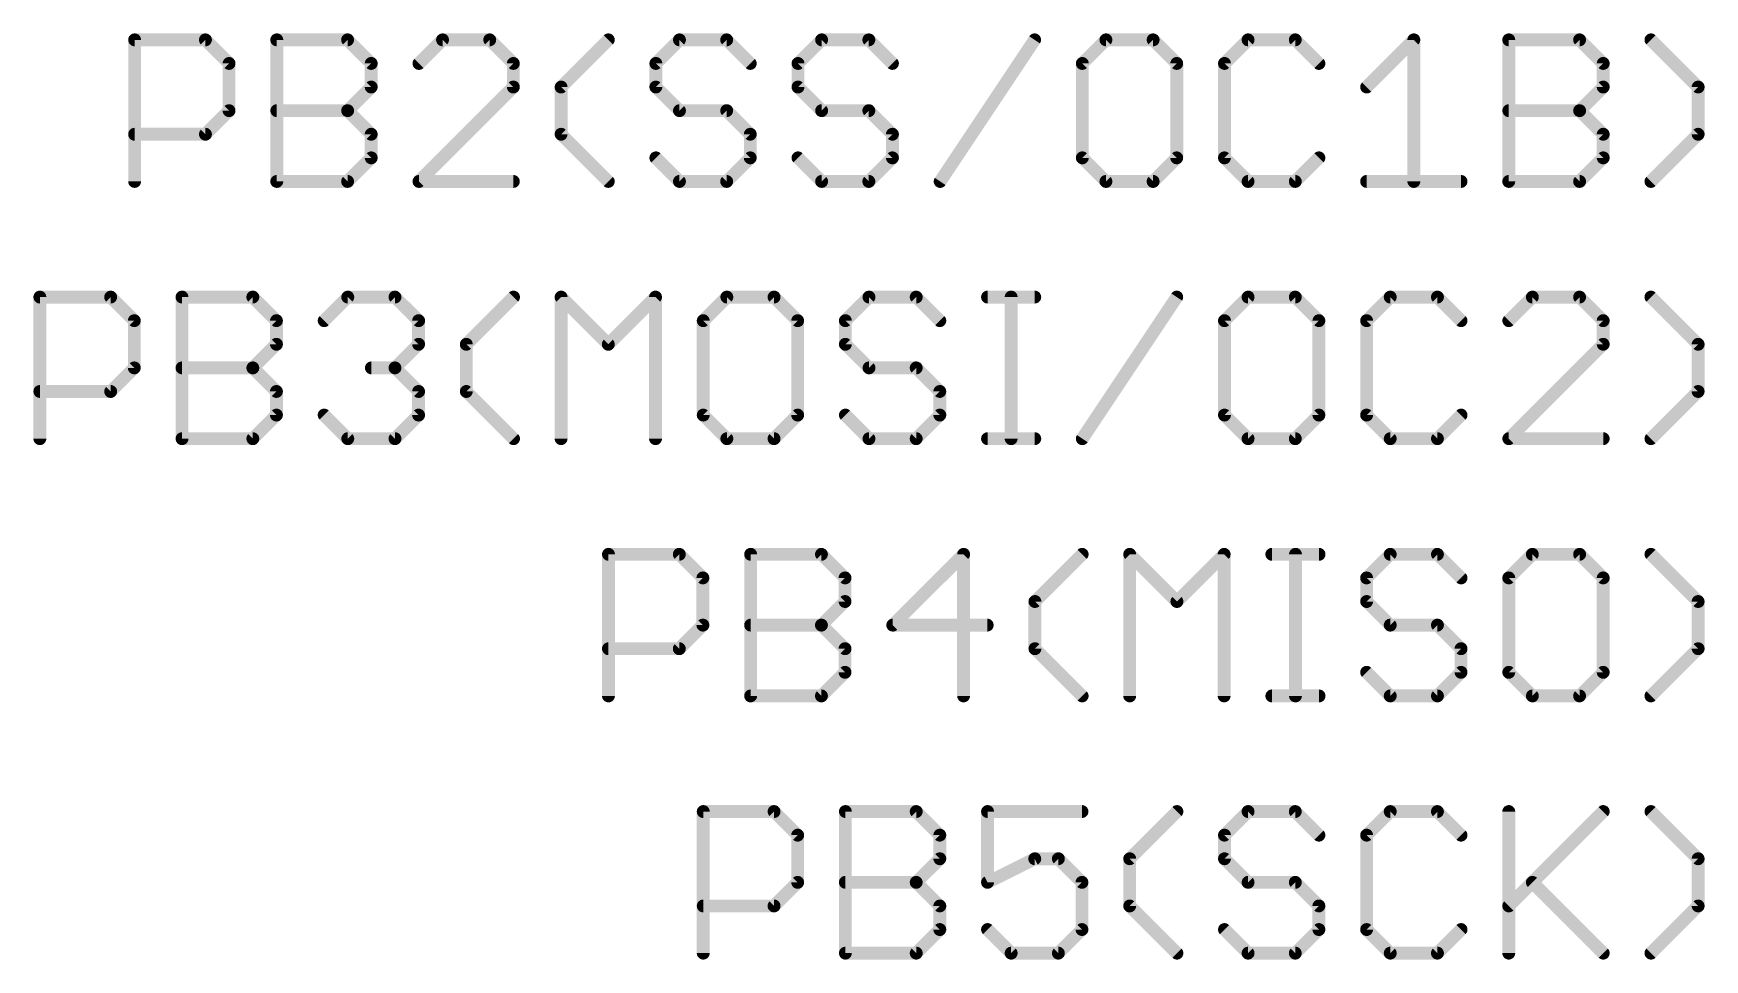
# Model space of a CAD drawing. Extents: x -13 to 211, y -15 to 133.
# Drawn here: x 79.88 to 96.38, y 29.72 to 38.86 of the extents above; entities that cross this region are included whole.
import ezdxf

# ---------------------------------------------------------------- set-up
doc = ezdxf.new("R2010")
doc.units = 0
doc.layers.add('95', color=251, linetype='CONTINUOUS')

msp = doc.modelspace()

# ---------------------------------------------------------------- linework, layer by layer
at = {"layer": '95', "const_width": 0.127}
for points in [[(80.8829, 37.4015), (80.8829, 38.7997)], [(80.8829, 38.7997), (81.582, 38.7997)], [(81.582, 38.7997), (81.815, 38.5667)], [(82.2861, 37.4015), (82.2861, 38.7997)], [(82.2861, 38.7997), (82.9852, 38.7997)], [(82.9852, 38.7997), (83.2183, 38.5667)], [(83.9225, 38.7997), (83.6894, 38.5667)], [(84.3885, 38.7997), (83.9225, 38.7997)], [(84.6216, 38.5667), (84.3885, 38.7997)], [(85.0927, 38.3336), (85.5588, 38.7997)], [(86.2613, 38.7997), (86.0282, 38.5667)], [(86.7273, 38.7997), (86.2613, 38.7997)], [(86.9604, 38.5667), (86.7273, 38.7997)], [(87.6645, 38.7997), (87.4315, 38.5667)], [(88.1306, 38.7997), (87.6645, 38.7997)], [(88.3636, 38.5667), (88.1306, 38.7997)], [(88.8348, 37.4015), (89.7669, 38.7997)], [(90.4711, 38.7997), (90.2381, 38.5667)], [(90.9372, 38.7997), (90.4711, 38.7997)], [(91.1702, 38.5667), (90.9372, 38.7997)], [(91.8744, 38.7997), (91.6413, 38.5667)], [(92.3404, 38.7997), (91.8744, 38.7997)], [(92.5735, 38.5667), (92.3404, 38.7997)], [(93.0446, 38.3336), (93.5107, 38.7997)], [(93.5107, 38.7997), (93.5107, 37.4015)], [(94.4479, 37.4015), (94.4479, 38.7997)], [(94.4479, 38.7997), (95.147, 38.7997)], [(95.147, 38.7997), (95.38, 38.5667)], [(96.3172, 38.3336), (95.8512, 38.7997)], [(81.815, 38.5667), (81.815, 38.1006)], [(83.2183, 38.5667), (83.2183, 38.3336)], [(84.6216, 38.3336), (84.6216, 38.5667)], [(86.0282, 38.5667), (86.0282, 38.3336)], [(87.4315, 38.5667), (87.4315, 38.3336)], [(90.2381, 38.5667), (90.2381, 37.6345)], [(91.1702, 37.6345), (91.1702, 38.5667)], [(91.6413, 38.5667), (91.6413, 37.6345)], [(95.38, 38.5667), (95.38, 38.3336)], [(83.2183, 38.3336), (82.9852, 38.1006)], [(83.6894, 37.4015), (84.6216, 38.3336)], [(85.0927, 37.8676), (85.0927, 38.3336)], [(86.0282, 38.3336), (86.2613, 38.1006)], [(87.4315, 38.3336), (87.6645, 38.1006)], [(95.38, 38.3336), (95.147, 38.1006)], [(96.3172, 37.8676), (96.3172, 38.3336)], [(81.815, 38.1006), (81.582, 37.8676)], [(82.2861, 38.1006), (82.9852, 38.1006)], [(82.9852, 38.1006), (83.2183, 37.8676)], [(86.2613, 38.1006), (86.7273, 38.1006)], [(86.7273, 38.1006), (86.9604, 37.8676)], [(87.6645, 38.1006), (88.1306, 38.1006)], [(88.1306, 38.1006), (88.3636, 37.8676)], [(94.4479, 38.1006), (95.147, 38.1006)], [(95.147, 38.1006), (95.38, 37.8676)], [(81.582, 37.8676), (80.8829, 37.8676)], [(83.2183, 37.8676), (83.2183, 37.6345)], [(85.5588, 37.4015), (85.0927, 37.8676)], [(86.9604, 37.8676), (86.9604, 37.6345)], [(88.3636, 37.8676), (88.3636, 37.6345)], [(95.38, 37.8676), (95.38, 37.6345)], [(95.8512, 37.4015), (96.3172, 37.8676)], [(83.2183, 37.6345), (82.9852, 37.4015)], [(86.2613, 37.4015), (86.0282, 37.6345)], [(86.9604, 37.6345), (86.7273, 37.4015)], [(87.6645, 37.4015), (87.4315, 37.6345)], [(88.3636, 37.6345), (88.1306, 37.4015)], [(90.2381, 37.6345), (90.4711, 37.4015)], [(90.9372, 37.4015), (91.1702, 37.6345)], [(91.6413, 37.6345), (91.8744, 37.4015)], [(92.3404, 37.4015), (92.5735, 37.6345)], [(95.38, 37.6345), (95.147, 37.4015)], [(82.9852, 37.4015), (82.2861, 37.4015)], [(84.6216, 37.4015), (83.6894, 37.4015)], [(86.7273, 37.4015), (86.2613, 37.4015)], [(88.1306, 37.4015), (87.6645, 37.4015)], [(90.4711, 37.4015), (90.9372, 37.4015)], [(91.8744, 37.4015), (92.3404, 37.4015)], [(93.0446, 37.4015), (93.9767, 37.4015)], [(95.147, 37.4015), (94.4479, 37.4015)], [(79.9474, 34.8615), (79.9474, 36.2597)], [(79.9474, 36.2597), (80.6464, 36.2597)], [(80.6464, 36.2597), (80.8795, 36.0267)], [(81.3506, 34.8615), (81.3506, 36.2597)], [(81.3506, 36.2597), (82.0497, 36.2597)], [(82.0497, 36.2597), (82.2828, 36.0267)], [(82.7539, 36.0267), (82.9869, 36.2597)], [(82.9869, 36.2597), (83.453, 36.2597)], [(83.453, 36.2597), (83.686, 36.0267)], [(84.1572, 35.7936), (84.6232, 36.2597)], [(85.0927, 34.8615), (85.0927, 36.2597)], [(85.0927, 36.2597), (85.5588, 35.7936)], [(85.5588, 35.7936), (86.0248, 36.2597)], [(86.0248, 36.2597), (86.0248, 34.8615)], [(86.729, 36.2597), (86.496, 36.0267)], [(87.1951, 36.2597), (86.729, 36.2597)], [(87.4281, 36.0267), (87.1951, 36.2597)], [(88.1323, 36.2597), (87.8993, 36.0267)], [(88.5984, 36.2597), (88.1323, 36.2597)], [(88.8314, 36.0267), (88.5984, 36.2597)], [(89.3025, 36.2597), (89.7686, 36.2597)], [(89.5356, 34.8615), (89.5356, 36.2597)], [(90.2381, 34.8615), (91.1702, 36.2597)], [(91.8744, 36.2597), (91.6413, 36.0267)], [(92.3404, 36.2597), (91.8744, 36.2597)], [(92.5735, 36.0267), (92.3404, 36.2597)], [(93.2776, 36.2597), (93.0446, 36.0267)], [(93.7437, 36.2597), (93.2776, 36.2597)], [(93.9767, 36.0267), (93.7437, 36.2597)], [(94.6809, 36.2597), (94.4479, 36.0267)], [(95.147, 36.2597), (94.6809, 36.2597)], [(95.38, 36.0267), (95.147, 36.2597)], [(96.3172, 35.7936), (95.8512, 36.2597)], [(80.8795, 36.0267), (80.8795, 35.5606)], [(82.2828, 36.0267), (82.2828, 35.7936)], [(83.686, 36.0267), (83.686, 35.7936)], [(86.496, 36.0267), (86.496, 35.0945)], [(87.4281, 35.0945), (87.4281, 36.0267)], [(87.8993, 36.0267), (87.8993, 35.7936)], [(91.6413, 36.0267), (91.6413, 35.0945)], [(92.5735, 35.0945), (92.5735, 36.0267)], [(93.0446, 36.0267), (93.0446, 35.0945)], [(95.38, 35.7936), (95.38, 36.0267)], [(82.2828, 35.7936), (82.0497, 35.5606)], [(83.686, 35.7936), (83.453, 35.5606)], [(84.1572, 35.3276), (84.1572, 35.7936)], [(87.8993, 35.7936), (88.1323, 35.5606)], [(94.4479, 34.8615), (95.38, 35.7936)], [(96.3172, 35.3276), (96.3172, 35.7936)], [(80.8795, 35.5606), (80.6464, 35.3276)], [(81.3506, 35.5606), (82.0497, 35.5606)], [(82.0497, 35.5606), (82.2828, 35.3276)], [(83.453, 35.5606), (83.22, 35.5606)], [(83.453, 35.5606), (83.686, 35.3276)], [(88.1323, 35.5606), (88.5984, 35.5606)], [(88.5984, 35.5606), (88.8314, 35.3276)], [(80.6464, 35.3276), (79.9474, 35.3276)], [(82.2828, 35.3276), (82.2828, 35.0945)], [(83.686, 35.3276), (83.686, 35.0945)], [(84.6232, 34.8615), (84.1572, 35.3276)], [(88.8314, 35.3276), (88.8314, 35.0945)], [(95.8512, 34.8615), (96.3172, 35.3276)], [(82.2828, 35.0945), (82.0497, 34.8615)], [(82.9869, 34.8615), (82.7539, 35.0945)], [(83.686, 35.0945), (83.453, 34.8615)], [(86.496, 35.0945), (86.729, 34.8615)], [(87.1951, 34.8615), (87.4281, 35.0945)], [(88.1323, 34.8615), (87.8993, 35.0945)], [(88.8314, 35.0945), (88.5984, 34.8615)], [(91.6413, 35.0945), (91.8744, 34.8615)], [(92.3404, 34.8615), (92.5735, 35.0945)], [(93.0446, 35.0945), (93.2776, 34.8615)], [(93.7437, 34.8615), (93.9767, 35.0945)], [(82.0497, 34.8615), (81.3506, 34.8615)], [(83.453, 34.8615), (82.9869, 34.8615)], [(86.729, 34.8615), (87.1951, 34.8615)], [(88.5984, 34.8615), (88.1323, 34.8615)], [(89.3025, 34.8615), (89.7686, 34.8615)], [(91.8744, 34.8615), (92.3404, 34.8615)], [(93.2776, 34.8615), (93.7437, 34.8615)], [(95.38, 34.8615), (94.4479, 34.8615)], [(85.5605, 32.3215), (85.5605, 33.7197)], [(85.5605, 33.7197), (86.2596, 33.7197)], [(86.2596, 33.7197), (86.4926, 33.4867)], [(86.9637, 32.3215), (86.9637, 33.7197)], [(86.9637, 33.7197), (87.6628, 33.7197)], [(87.6628, 33.7197), (87.8959, 33.4867)], [(89.0661, 33.7197), (88.367, 33.0206)], [(89.0661, 32.3215), (89.0661, 33.7197)], [(89.7703, 33.2536), (90.2364, 33.7197)], [(90.7058, 32.3215), (90.7058, 33.7197)], [(90.7058, 33.7197), (91.1719, 33.2536)], [(91.1719, 33.2536), (91.6379, 33.7197)], [(91.6379, 33.7197), (91.6379, 32.3215)], [(92.1091, 33.7197), (92.5752, 33.7197)], [(92.3421, 32.3215), (92.3421, 33.7197)], [(93.2776, 33.7197), (93.0446, 33.4867)], [(93.7437, 33.7197), (93.2776, 33.7197)], [(93.9767, 33.4867), (93.7437, 33.7197)], [(94.6809, 33.7197), (94.4479, 33.4867)], [(95.147, 33.7197), (94.6809, 33.7197)], [(95.38, 33.4867), (95.147, 33.7197)], [(96.3172, 33.2536), (95.8512, 33.7197)], [(86.4926, 33.4867), (86.4926, 33.0206)], [(87.8959, 33.4867), (87.8959, 33.2536)], [(93.0446, 33.4867), (93.0446, 33.2536)], [(94.4479, 33.4867), (94.4479, 32.5545)], [(95.38, 32.5545), (95.38, 33.4867)], [(87.8959, 33.2536), (87.6628, 33.0206)], [(89.7703, 32.7876), (89.7703, 33.2536)], [(93.0446, 33.2536), (93.2776, 33.0206)], [(96.3172, 32.7876), (96.3172, 33.2536)], [(86.4926, 33.0206), (86.2596, 32.7876)], [(86.9637, 33.0206), (87.6628, 33.0206)], [(87.6628, 33.0206), (87.8959, 32.7876)], [(88.367, 33.0206), (89.2991, 33.0206)], [(93.2776, 33.0206), (93.7437, 33.0206)], [(93.7437, 33.0206), (93.9767, 32.7876)], [(86.2596, 32.7876), (85.5605, 32.7876)], [(87.8959, 32.7876), (87.8959, 32.5545)], [(90.2364, 32.3215), (89.7703, 32.7876)], [(93.9767, 32.7876), (93.9767, 32.5545)], [(95.8512, 32.3215), (96.3172, 32.7876)], [(87.8959, 32.5545), (87.6628, 32.3215)], [(93.2776, 32.3215), (93.0446, 32.5545)], [(93.9767, 32.5545), (93.7437, 32.3215)], [(94.4479, 32.5545), (94.6809, 32.3215)], [(95.147, 32.3215), (95.38, 32.5545)], [(87.6628, 32.3215), (86.9637, 32.3215)], [(92.1091, 32.3215), (92.5752, 32.3215)], [(93.7437, 32.3215), (93.2776, 32.3215)], [(94.6809, 32.3215), (95.147, 32.3215)], [(86.496, 29.7815), (86.496, 31.1797)], [(86.496, 31.1797), (87.1951, 31.1797)], [(87.1951, 31.1797), (87.4281, 30.9467)], [(87.8993, 29.7815), (87.8993, 31.1797)], [(87.8993, 31.1797), (88.5984, 31.1797)], [(88.5984, 31.1797), (88.8314, 30.9467)], [(90.2347, 31.1797), (89.3025, 31.1797)], [(89.3025, 31.1797), (89.3025, 30.4806)], [(90.7058, 30.7136), (91.1719, 31.1797)], [(91.8744, 31.1797), (91.6413, 30.9467)], [(92.3404, 31.1797), (91.8744, 31.1797)], [(92.5735, 30.9467), (92.3404, 31.1797)], [(93.2777, 31.1797), (93.0446, 30.9467)], [(93.7437, 31.1797), (93.2777, 31.1797)], [(93.9767, 30.9467), (93.7437, 31.1797)], [(94.4479, 31.1797), (94.4479, 29.7815)], [(94.4479, 30.2476), (95.38, 31.1797)], [(96.3172, 30.7136), (95.8512, 31.1797)], [(87.4281, 30.9467), (87.4281, 30.4806)], [(88.8314, 30.9467), (88.8314, 30.7136)], [(91.6413, 30.9467), (91.6413, 30.7136)], [(93.0446, 30.9467), (93.0446, 30.0145)], [(88.8314, 30.7136), (88.5984, 30.4806)], [(89.3025, 30.4806), (89.7686, 30.7136)], [(89.7686, 30.7136), (90.0016, 30.7136)], [(90.0016, 30.7136), (90.2347, 30.4806)], [(90.7058, 30.2476), (90.7058, 30.7136)], [(91.6413, 30.7136), (91.8744, 30.4806)], [(96.3172, 30.2476), (96.3172, 30.7136)], [(87.4281, 30.4806), (87.1951, 30.2476)], [(87.8993, 30.4806), (88.5984, 30.4806)], [(88.5984, 30.4806), (88.8314, 30.2476)], [(90.2347, 30.4806), (90.2347, 30.0145)], [(91.8744, 30.4806), (92.3404, 30.4806)], [(92.3404, 30.4806), (92.5735, 30.2476)], [(94.6809, 30.4806), (95.38, 29.7815)], [(87.1951, 30.2476), (86.496, 30.2476)], [(88.8314, 30.2476), (88.8314, 30.0145)], [(91.1719, 29.7815), (90.7058, 30.2476)], [(92.5735, 30.2476), (92.5735, 30.0145)], [(95.8512, 29.7815), (96.3172, 30.2476)], [(88.8314, 30.0145), (88.5984, 29.7815)], [(89.5356, 29.7815), (89.3025, 30.0145)], [(90.2347, 30.0145), (90.0016, 29.7815)], [(91.8744, 29.7815), (91.6413, 30.0145)], [(92.5735, 30.0145), (92.3404, 29.7815)], [(93.0446, 30.0145), (93.2777, 29.7815)], [(93.7437, 29.7815), (93.9767, 30.0145)], [(88.5984, 29.7815), (87.8993, 29.7815)], [(90.0016, 29.7815), (89.5356, 29.7815)], [(92.3404, 29.7815), (91.8744, 29.7815)], [(93.2777, 29.7815), (93.7437, 29.7815)]]:
    msp.add_lwpolyline(points, dxfattribs=at)
at = {"layer": '95', "const_width": 0.0635}
for points in [[(80.9146, 38.7997, 1), (80.8511, 38.7997)], [(80.8829, 38.8314, 1), (80.8829, 38.7679)], [(81.6044, 38.8221, 1), (81.5595, 38.7772)], [(81.582, 38.7679, 1), (81.582, 38.8314)], [(82.2861, 38.8314, 1), (82.2861, 38.7679)], [(82.3179, 38.7997, 1), (82.2544, 38.7997)], [(83.0077, 38.8221, 1), (82.9628, 38.7772)], [(82.9852, 38.7679, 1), (82.9852, 38.8314)], [(83.9225, 38.8314, 1), (83.9225, 38.7679)], [(83.9449, 38.7772, 1), (83.9, 38.8221)], [(84.411, 38.8221, 1), (84.3661, 38.7772)], [(84.3885, 38.7679, 1), (84.3885, 38.8314)], [(85.5812, 38.7772, 1), (85.5363, 38.8221)], [(86.2613, 38.8314, 1), (86.2613, 38.7679)], [(86.2837, 38.7772, 1), (86.2388, 38.8221)], [(86.7498, 38.8221, 1), (86.7049, 38.7772)], [(86.7273, 38.7679, 1), (86.7273, 38.8314)], [(87.6645, 38.8314, 1), (87.6645, 38.7679)], [(87.687, 38.7772, 1), (87.6421, 38.8221)], [(88.153, 38.8221, 1), (88.1081, 38.7772)], [(88.1306, 38.7679, 1), (88.1306, 38.8314)], [(89.7933, 38.7821, 1), (89.7405, 38.8173)], [(90.4711, 38.8314, 1), (90.4711, 38.7679)], [(90.4935, 38.7772, 1), (90.4486, 38.8221)], [(90.9596, 38.8221, 1), (90.9147, 38.7772)], [(90.9372, 38.7679, 1), (90.9372, 38.8314)], [(91.8744, 38.8314, 1), (91.8744, 38.7679)], [(91.8968, 38.7772, 1), (91.8519, 38.8221)], [(92.3629, 38.8221, 1), (92.318, 38.7772)], [(92.3404, 38.7679, 1), (92.3404, 38.8314)], [(93.5424, 38.7997, 1), (93.4789, 38.7997)], [(93.5331, 38.7772, 1), (93.4882, 38.8221)], [(94.4796, 38.7997, 1), (94.4161, 38.7997)], [(94.4479, 38.8314, 1), (94.4479, 38.7679)], [(95.1694, 38.8221, 1), (95.1245, 38.7772)], [(95.147, 38.7679, 1), (95.147, 38.8314)], [(95.8736, 38.8221, 1), (95.8287, 38.7772)], [(81.8467, 38.5667, 1), (81.7832, 38.5667)], [(81.7925, 38.5442, 1), (81.8374, 38.5891)], [(83.25, 38.5667, 1), (83.1865, 38.5667)], [(83.1958, 38.5442, 1), (83.2407, 38.5891)], [(83.667, 38.5891, 1), (83.7119, 38.5442)], [(84.6533, 38.5667, 1), (84.5898, 38.5667)], [(84.5991, 38.5442, 1), (84.644, 38.5891)], [(86.06, 38.5667, 1), (85.9965, 38.5667)], [(86.0058, 38.5891, 1), (86.0507, 38.5442)], [(86.9379, 38.5442, 1), (86.9828, 38.5891)], [(87.4633, 38.5667, 1), (87.3997, 38.5667)], [(87.409, 38.5891, 1), (87.454, 38.5442)], [(88.3412, 38.5442, 1), (88.3861, 38.5891)], [(90.2698, 38.5667, 1), (90.2063, 38.5667)], [(90.2156, 38.5891, 1), (90.2605, 38.5442)], [(91.2019, 38.5667, 1), (91.1384, 38.5667)], [(91.1477, 38.5442, 1), (91.1926, 38.5891)], [(91.6731, 38.5667, 1), (91.6096, 38.5667)], [(91.6189, 38.5891, 1), (91.6638, 38.5442)], [(92.551, 38.5442, 1), (92.5959, 38.5891)], [(95.4118, 38.5667, 1), (95.3483, 38.5667)], [(95.3576, 38.5442, 1), (95.4025, 38.5891)], [(83.1865, 38.3336, 1), (83.25, 38.3336)], [(83.2407, 38.3112, 1), (83.1958, 38.3561)], [(84.5898, 38.3336, 1), (84.6533, 38.3336)], [(84.644, 38.3112, 1), (84.5991, 38.3561)], [(85.1245, 38.3336, 1), (85.061, 38.3336)], [(85.0703, 38.3561, 1), (85.1152, 38.3112)], [(85.9965, 38.3336, 1), (86.06, 38.3336)], [(86.0507, 38.3561, 1), (86.0058, 38.3112)], [(87.3997, 38.3336, 1), (87.4633, 38.3336)], [(87.454, 38.3561, 1), (87.409, 38.3112)], [(93.0222, 38.3561, 1), (93.0671, 38.3112)], [(95.3483, 38.3336, 1), (95.4118, 38.3336)], [(95.4025, 38.3112, 1), (95.3576, 38.3561)], [(96.349, 38.3336, 1), (96.2855, 38.3336)], [(96.2948, 38.3112, 1), (96.3397, 38.3561)], [(81.7832, 38.1006, 1), (81.8467, 38.1006)], [(81.8374, 38.0781, 1), (81.7925, 38.123)], [(82.2861, 38.1323, 1), (82.2861, 38.0688)], [(83.0077, 38.123, 1), (82.9628, 38.0781)], [(82.9628, 38.123, 1), (83.0077, 38.0781)], [(82.9852, 38.0688, 1), (82.9852, 38.1323)], [(86.2613, 38.1323, 1), (86.2613, 38.0688)], [(86.2388, 38.0781, 1), (86.2837, 38.123)], [(86.7498, 38.123, 1), (86.7049, 38.0781)], [(86.7273, 38.0688, 1), (86.7273, 38.1323)], [(87.6645, 38.1323, 1), (87.6645, 38.0688)], [(87.6421, 38.0781, 1), (87.687, 38.123)], [(88.153, 38.123, 1), (88.1081, 38.0781)], [(88.1306, 38.0688, 1), (88.1306, 38.1323)], [(94.4479, 38.1323, 1), (94.4479, 38.0688)], [(95.1694, 38.123, 1), (95.1245, 38.0781)], [(95.1245, 38.123, 1), (95.1694, 38.0781)], [(95.147, 38.0688, 1), (95.147, 38.1323)], [(80.8829, 37.8993, 1), (80.8829, 37.8358)], [(81.5595, 37.89, 1), (81.6044, 37.8451)], [(81.582, 37.8358, 1), (81.582, 37.8993)], [(83.25, 37.8676, 1), (83.1865, 37.8676)], [(83.1958, 37.8451, 1), (83.2407, 37.89)], [(85.1152, 37.89, 1), (85.0703, 37.8451)], [(85.061, 37.8676, 1), (85.1245, 37.8676)], [(86.9921, 37.8676, 1), (86.9286, 37.8676)], [(86.9379, 37.8451, 1), (86.9828, 37.89)], [(88.3954, 37.8676, 1), (88.3319, 37.8676)], [(88.3412, 37.8451, 1), (88.3861, 37.89)], [(95.4118, 37.8676, 1), (95.3483, 37.8676)], [(95.3576, 37.8451, 1), (95.4025, 37.89)], [(96.2855, 37.8676, 1), (96.349, 37.8676)], [(96.3397, 37.8451, 1), (96.2948, 37.89)], [(83.1865, 37.6345, 1), (83.25, 37.6345)], [(83.2407, 37.6121, 1), (83.1958, 37.657)], [(86.0507, 37.657, 1), (86.0058, 37.6121)], [(86.9286, 37.6345, 1), (86.9921, 37.6345)], [(86.9828, 37.6121, 1), (86.9379, 37.657)], [(87.454, 37.657, 1), (87.409, 37.6121)], [(88.3319, 37.6345, 1), (88.3954, 37.6345)], [(88.3861, 37.6121, 1), (88.3412, 37.657)], [(90.2063, 37.6345, 1), (90.2698, 37.6345)], [(90.2605, 37.657, 1), (90.2156, 37.6121)], [(91.1384, 37.6345, 1), (91.2019, 37.6345)], [(91.1926, 37.6121, 1), (91.1477, 37.657)], [(91.6096, 37.6345, 1), (91.6731, 37.6345)], [(91.6638, 37.657, 1), (91.6189, 37.6121)], [(92.5959, 37.6121, 1), (92.551, 37.657)], [(95.3483, 37.6345, 1), (95.4118, 37.6345)], [(95.4025, 37.6121, 1), (95.3576, 37.657)], [(82.2861, 37.4333, 1), (82.2861, 37.3697)], [(82.9628, 37.424, 1), (83.0077, 37.379)], [(82.9852, 37.3697, 1), (82.9852, 37.4333)], [(83.6894, 37.4333, 1), (83.6894, 37.3697)], [(83.667, 37.424, 1), (83.7119, 37.379)], [(84.6216, 37.3697, 1), (84.6216, 37.4333)], [(85.5363, 37.379, 1), (85.5812, 37.424)], [(86.2613, 37.4333, 1), (86.2613, 37.3697)], [(86.2388, 37.379, 1), (86.2837, 37.424)], [(86.7049, 37.424, 1), (86.7498, 37.379)], [(86.7273, 37.3697, 1), (86.7273, 37.4333)], [(87.6645, 37.4333, 1), (87.6645, 37.3697)], [(87.6421, 37.379, 1), (87.687, 37.424)], [(88.1081, 37.424, 1), (88.153, 37.379)], [(88.1306, 37.3697, 1), (88.1306, 37.4333)], [(88.8084, 37.4191, 1), (88.8612, 37.3839)], [(90.4711, 37.4333, 1), (90.4711, 37.3697)], [(90.4486, 37.379, 1), (90.4935, 37.424)], [(90.9147, 37.424, 1), (90.9596, 37.379)], [(90.9372, 37.3697, 1), (90.9372, 37.4333)], [(91.8744, 37.4333, 1), (91.8744, 37.3697)], [(91.8519, 37.379, 1), (91.8968, 37.424)], [(92.318, 37.424, 1), (92.3629, 37.379)], [(92.3404, 37.3697, 1), (92.3404, 37.4333)], [(93.0446, 37.4333, 1), (93.0446, 37.3697)], [(93.9767, 37.3697, 1), (93.9767, 37.4333)], [(94.4479, 37.4333, 1), (94.4479, 37.3697)], [(95.1245, 37.424, 1), (95.1694, 37.379)], [(95.147, 37.3697, 1), (95.147, 37.4333)], [(95.8287, 37.424, 1), (95.8736, 37.379)], [(80.8511, 37.4015, 1), (80.9146, 37.4015)], [(82.2544, 37.4015, 1), (82.3179, 37.4015)], [(93.4789, 37.4015, 1), (93.5424, 37.4015)], [(94.4161, 37.4015, 1), (94.4796, 37.4015)], [(79.9791, 36.2597, 1), (79.9156, 36.2597)], [(79.9474, 36.2914, 1), (79.9474, 36.2279)], [(80.6689, 36.2821, 1), (80.624, 36.2372)], [(80.6464, 36.2279, 1), (80.6464, 36.2914)], [(81.3824, 36.2597, 1), (81.3189, 36.2597)], [(81.3506, 36.2914, 1), (81.3506, 36.2279)], [(82.0722, 36.2821, 1), (82.0273, 36.2372)], [(82.0497, 36.2279, 1), (82.0497, 36.2914)], [(82.9869, 36.2914, 1), (82.9869, 36.2279)], [(83.0094, 36.2372, 1), (82.9645, 36.2821)], [(83.4755, 36.2821, 1), (83.4306, 36.2372)], [(83.453, 36.2279, 1), (83.453, 36.2914)], [(84.6457, 36.2372, 1), (84.6008, 36.2821)], [(85.1245, 36.2597, 1), (85.061, 36.2597)], [(85.1152, 36.2821, 1), (85.0703, 36.2372)], [(86.0566, 36.2597, 1), (85.9931, 36.2597)], [(86.0473, 36.2372, 1), (86.0024, 36.2821)], [(86.729, 36.2914, 1), (86.729, 36.2279)], [(86.7515, 36.2372, 1), (86.7066, 36.2821)], [(87.2175, 36.2821, 1), (87.1726, 36.2372)], [(87.1951, 36.2279, 1), (87.1951, 36.2914)], [(88.1323, 36.2914, 1), (88.1323, 36.2279)], [(88.1547, 36.2372, 1), (88.1098, 36.2821)], [(88.6208, 36.2821, 1), (88.5759, 36.2372)], [(88.5984, 36.2279, 1), (88.5984, 36.2914)], [(89.3025, 36.2914, 1), (89.3025, 36.2279)], [(89.5673, 36.2597, 1), (89.5038, 36.2597)], [(89.7686, 36.2279, 1), (89.7686, 36.2914)], [(91.1966, 36.2421, 1), (91.1438, 36.2773)], [(91.8744, 36.2914, 1), (91.8744, 36.2279)], [(91.8968, 36.2372, 1), (91.8519, 36.2821)], [(92.3629, 36.2821, 1), (92.318, 36.2372)], [(92.3404, 36.2279, 1), (92.3404, 36.2914)], [(93.2776, 36.2914, 1), (93.2776, 36.2279)], [(93.3001, 36.2372, 1), (93.2552, 36.2821)], [(93.7662, 36.2821, 1), (93.7213, 36.2372)], [(93.7437, 36.2279, 1), (93.7437, 36.2914)], [(94.6809, 36.2914, 1), (94.6809, 36.2279)], [(94.7034, 36.2372, 1), (94.6585, 36.2821)], [(95.1694, 36.2821, 1), (95.1245, 36.2372)], [(95.147, 36.2279, 1), (95.147, 36.2914)], [(95.8736, 36.2821, 1), (95.8287, 36.2372)], [(80.9112, 36.0267, 1), (80.8477, 36.0267)], [(80.857, 36.0042, 1), (80.9019, 36.0491)], [(82.3145, 36.0267, 1), (82.251, 36.0267)], [(82.2603, 36.0042, 1), (82.3052, 36.0491)], [(82.7315, 36.0491, 1), (82.7764, 36.0042)], [(83.7178, 36.0267, 1), (83.6543, 36.0267)], [(83.6636, 36.0042, 1), (83.7085, 36.0491)], [(86.5277, 36.0267, 1), (86.4642, 36.0267)], [(86.4735, 36.0491, 1), (86.5184, 36.0042)], [(87.4599, 36.0267, 1), (87.3964, 36.0267)], [(87.4057, 36.0042, 1), (87.4506, 36.0491)], [(87.931, 36.0267, 1), (87.8675, 36.0267)], [(87.8768, 36.0491, 1), (87.9217, 36.0042)], [(88.8089, 36.0042, 1), (88.8538, 36.0491)], [(91.6731, 36.0267, 1), (91.6096, 36.0267)], [(91.6189, 36.0491, 1), (91.6638, 36.0042)], [(92.6052, 36.0267, 1), (92.5417, 36.0267)], [(92.551, 36.0042, 1), (92.5959, 36.0491)], [(93.0764, 36.0267, 1), (93.0129, 36.0267)], [(93.0222, 36.0491, 1), (93.0671, 36.0042)], [(93.9543, 36.0042, 1), (93.9992, 36.0491)], [(94.4254, 36.0491, 1), (94.4703, 36.0042)], [(95.4118, 36.0267, 1), (95.3483, 36.0267)], [(95.3576, 36.0042, 1), (95.4025, 36.0491)], [(82.251, 35.7936, 1), (82.3145, 35.7936)], [(82.3052, 35.7712, 1), (82.2603, 35.8161)], [(83.6543, 35.7936, 1), (83.7178, 35.7936)], [(83.7085, 35.7712, 1), (83.6636, 35.8161)], [(84.1889, 35.7936, 1), (84.1254, 35.7936)], [(84.1347, 35.8161, 1), (84.1796, 35.7712)], [(85.5363, 35.8161, 1), (85.5812, 35.7712)], [(85.5363, 35.7712, 1), (85.5812, 35.8161)], [(87.9217, 35.8161, 1), (87.8768, 35.7712)], [(87.8675, 35.7936, 1), (87.931, 35.7936)], [(95.3483, 35.7936, 1), (95.4118, 35.7936)], [(95.4025, 35.7712, 1), (95.3576, 35.8161)], [(96.349, 35.7936, 1), (96.2855, 35.7936)], [(96.2948, 35.7712, 1), (96.3397, 35.8161)], [(80.8477, 35.5606, 1), (80.9112, 35.5606)], [(80.9019, 35.5381, 1), (80.857, 35.583)], [(81.3506, 35.5923, 1), (81.3506, 35.5288)], [(82.0722, 35.583, 1), (82.0273, 35.5381)], [(82.0273, 35.583, 1), (82.0722, 35.5381)], [(82.0497, 35.5288, 1), (82.0497, 35.5923)], [(83.22, 35.5923, 1), (83.22, 35.5288)], [(83.4755, 35.583, 1), (83.4306, 35.5381)], [(83.4306, 35.583, 1), (83.4755, 35.5381)], [(83.453, 35.5288, 1), (83.453, 35.5923)], [(88.1323, 35.5923, 1), (88.1323, 35.5288)], [(88.1098, 35.5381, 1), (88.1547, 35.583)], [(88.6208, 35.583, 1), (88.5759, 35.5381)], [(88.5984, 35.5288, 1), (88.5984, 35.5923)], [(79.9474, 35.3593, 1), (79.9474, 35.2958)], [(80.624, 35.35, 1), (80.6689, 35.3051)], [(80.6464, 35.2958, 1), (80.6464, 35.3593)], [(82.3145, 35.3276, 1), (82.251, 35.3276)], [(82.2603, 35.3051, 1), (82.3052, 35.35)], [(83.7178, 35.3276, 1), (83.6543, 35.3276)], [(83.6636, 35.3051, 1), (83.7085, 35.35)], [(84.1254, 35.3276, 1), (84.1889, 35.3276)], [(84.1796, 35.35, 1), (84.1347, 35.3051)], [(88.8631, 35.3276, 1), (88.7996, 35.3276)], [(88.8089, 35.3051, 1), (88.8538, 35.35)], [(96.2855, 35.3276, 1), (96.349, 35.3276)], [(96.3397, 35.3051, 1), (96.2948, 35.35)], [(82.3052, 35.0721, 1), (82.2603, 35.117)], [(82.7764, 35.117, 1), (82.7315, 35.0721)], [(83.7085, 35.0721, 1), (83.6636, 35.117)], [(86.5184, 35.117, 1), (86.4735, 35.0721)], [(87.4506, 35.0721, 1), (87.4057, 35.117)], [(87.9217, 35.117, 1), (87.8768, 35.0721)], [(88.8538, 35.0721, 1), (88.8089, 35.117)], [(91.6638, 35.117, 1), (91.6189, 35.0721)], [(92.5959, 35.0721, 1), (92.551, 35.117)], [(93.0671, 35.117, 1), (93.0222, 35.0721)], [(93.9992, 35.0721, 1), (93.9543, 35.117)], [(82.251, 35.0945, 1), (82.3145, 35.0945)], [(83.6543, 35.0945, 1), (83.7178, 35.0945)], [(86.4642, 35.0945, 1), (86.5277, 35.0945)], [(87.3964, 35.0945, 1), (87.4599, 35.0945)], [(88.7996, 35.0945, 1), (88.8631, 35.0945)], [(91.6096, 35.0945, 1), (91.6731, 35.0945)], [(92.5417, 35.0945, 1), (92.6052, 35.0945)], [(93.0129, 35.0945, 1), (93.0764, 35.0945)], [(79.9156, 34.8615, 1), (79.9791, 34.8615)], [(81.3506, 34.8933, 1), (81.3506, 34.8297)], [(81.3189, 34.8615, 1), (81.3824, 34.8615)], [(82.0273, 34.884, 1), (82.0722, 34.839)], [(82.0497, 34.8297, 1), (82.0497, 34.8933)], [(82.9869, 34.8933, 1), (82.9869, 34.8297)], [(82.9645, 34.839, 1), (83.0094, 34.884)], [(83.4306, 34.884, 1), (83.4755, 34.839)], [(83.453, 34.8297, 1), (83.453, 34.8933)], [(84.6008, 34.839, 1), (84.6457, 34.884)], [(85.061, 34.8615, 1), (85.1245, 34.8615)], [(85.9931, 34.8615, 1), (86.0566, 34.8615)], [(86.729, 34.8933, 1), (86.729, 34.8297)], [(86.7066, 34.839, 1), (86.7515, 34.884)], [(87.1726, 34.884, 1), (87.2175, 34.839)], [(87.1951, 34.8297, 1), (87.1951, 34.8933)], [(88.1323, 34.8933, 1), (88.1323, 34.8297)], [(88.1098, 34.839, 1), (88.1547, 34.884)], [(88.5759, 34.884, 1), (88.6208, 34.839)], [(88.5984, 34.8297, 1), (88.5984, 34.8933)], [(89.3025, 34.8933, 1), (89.3025, 34.8297)], [(89.5038, 34.8615, 1), (89.5673, 34.8615)], [(89.7686, 34.8297, 1), (89.7686, 34.8933)], [(90.2116, 34.8791, 1), (90.2645, 34.8439)], [(91.8744, 34.8933, 1), (91.8744, 34.8297)], [(91.8519, 34.839, 1), (91.8968, 34.884)], [(92.318, 34.884, 1), (92.3629, 34.839)], [(92.3404, 34.8297, 1), (92.3404, 34.8933)], [(93.2776, 34.8933, 1), (93.2776, 34.8297)], [(93.2552, 34.839, 1), (93.3001, 34.884)], [(93.7213, 34.884, 1), (93.7662, 34.839)], [(93.7437, 34.8297, 1), (93.7437, 34.8933)], [(94.4479, 34.8933, 1), (94.4479, 34.8297)], [(94.4254, 34.884, 1), (94.4703, 34.839)], [(95.38, 34.8297, 1), (95.38, 34.8933)], [(95.8287, 34.884, 1), (95.8736, 34.839)], [(85.5922, 33.7197, 1), (85.5287, 33.7197)], [(85.5605, 33.7514, 1), (85.5605, 33.6879)], [(86.282, 33.7421, 1), (86.2371, 33.6972)], [(86.2596, 33.6879, 1), (86.2596, 33.7514)], [(86.9955, 33.7197, 1), (86.932, 33.7197)], [(86.9637, 33.7514, 1), (86.9637, 33.6879)], [(87.6853, 33.7421, 1), (87.6404, 33.6972)], [(87.6628, 33.6879, 1), (87.6628, 33.7514)], [(89.0979, 33.7197, 1), (89.0344, 33.7197)], [(89.0886, 33.6972, 1), (89.0437, 33.7421)], [(90.2588, 33.6972, 1), (90.2139, 33.7421)], [(90.7376, 33.7197, 1), (90.6741, 33.7197)], [(90.7283, 33.7421, 1), (90.6834, 33.6972)], [(91.6697, 33.7197, 1), (91.6062, 33.7197)], [(91.6604, 33.6972, 1), (91.6155, 33.7421)], [(92.1091, 33.7514, 1), (92.1091, 33.6879)], [(92.3739, 33.7197, 1), (92.3104, 33.7197)], [(92.5752, 33.6879, 1), (92.5752, 33.7514)], [(93.2776, 33.7514, 1), (93.2776, 33.6879)], [(93.3001, 33.6972, 1), (93.2552, 33.7421)], [(93.7662, 33.7421, 1), (93.7213, 33.6972)], [(93.7437, 33.6879, 1), (93.7437, 33.7514)], [(94.6809, 33.7514, 1), (94.6809, 33.6879)], [(94.7034, 33.6972, 1), (94.6585, 33.7421)], [(95.1694, 33.7421, 1), (95.1245, 33.6972)], [(95.147, 33.6879, 1), (95.147, 33.7514)], [(95.8736, 33.7421, 1), (95.8287, 33.6972)], [(86.5243, 33.4867, 1), (86.4608, 33.4867)], [(86.4701, 33.4642, 1), (86.515, 33.5091)], [(87.9276, 33.4867, 1), (87.8641, 33.4867)], [(87.8734, 33.4642, 1), (87.9183, 33.5091)], [(93.0764, 33.4867, 1), (93.0129, 33.4867)], [(93.0222, 33.5091, 1), (93.0671, 33.4642)], [(93.9543, 33.4642, 1), (93.9992, 33.5091)], [(94.4796, 33.4867, 1), (94.4161, 33.4867)], [(94.4254, 33.5091, 1), (94.4703, 33.4642)], [(95.4118, 33.4867, 1), (95.3483, 33.4867)], [(95.3576, 33.4642, 1), (95.4025, 33.5091)], [(87.8641, 33.2536, 1), (87.9276, 33.2536)], [(87.9183, 33.2312, 1), (87.8734, 33.2761)], [(89.7478, 33.2761, 1), (89.7928, 33.2312)], [(89.8021, 33.2536, 1), (89.7386, 33.2536)], [(91.1494, 33.2761, 1), (91.1943, 33.2312)], [(91.1494, 33.2312, 1), (91.1943, 33.2761)], [(93.0129, 33.2536, 1), (93.0764, 33.2536)], [(93.0671, 33.2761, 1), (93.0222, 33.2312)], [(96.349, 33.2536, 1), (96.2855, 33.2536)], [(96.2948, 33.2312, 1), (96.3397, 33.2761)], [(86.4608, 33.0206, 1), (86.5243, 33.0206)], [(86.515, 32.9981, 1), (86.4701, 33.043)], [(86.9637, 33.0523, 1), (86.9637, 32.9888)], [(87.6853, 33.043, 1), (87.6404, 32.9981)], [(87.6404, 33.043, 1), (87.6853, 32.9981)], [(87.6628, 32.9888, 1), (87.6628, 33.0523)], [(88.367, 33.0523, 1), (88.367, 32.9888)], [(88.3446, 33.043, 1), (88.3895, 32.9981)], [(89.2991, 32.9888, 1), (89.2991, 33.0523)], [(93.2776, 33.0523, 1), (93.2776, 32.9888)], [(93.2552, 32.9981, 1), (93.3001, 33.043)], [(93.7662, 33.043, 1), (93.7213, 32.9981)], [(93.7437, 32.9888, 1), (93.7437, 33.0523)], [(85.5605, 32.8193, 1), (85.5605, 32.7558)], [(86.2371, 32.81, 1), (86.282, 32.7651)], [(86.2596, 32.7558, 1), (86.2596, 32.8193)], [(87.9276, 32.7876, 1), (87.8641, 32.7876)], [(87.8734, 32.7651, 1), (87.9183, 32.81)], [(89.7928, 32.81, 1), (89.7478, 32.7651)], [(94.0085, 32.7876, 1), (93.945, 32.7876)], [(93.9543, 32.7651, 1), (93.9992, 32.81)], [(96.3397, 32.7651, 1), (96.2948, 32.81)], [(89.7386, 32.7876, 1), (89.8021, 32.7876)], [(96.2855, 32.7876, 1), (96.349, 32.7876)], [(87.8641, 32.5545, 1), (87.9276, 32.5545)], [(87.9183, 32.5321, 1), (87.8734, 32.577)], [(93.0671, 32.577, 1), (93.0222, 32.5321)], [(93.945, 32.5545, 1), (94.0085, 32.5545)], [(93.9992, 32.5321, 1), (93.9543, 32.577)], [(94.4161, 32.5545, 1), (94.4796, 32.5545)], [(94.4703, 32.577, 1), (94.4254, 32.5321)], [(95.3483, 32.5545, 1), (95.4118, 32.5545)], [(95.4025, 32.5321, 1), (95.3576, 32.577)], [(85.5287, 32.3215, 1), (85.5922, 32.3215)], [(86.9637, 32.3533, 1), (86.9637, 32.2897)], [(86.932, 32.3215, 1), (86.9955, 32.3215)], [(87.6404, 32.344, 1), (87.6853, 32.299)], [(87.6628, 32.2897, 1), (87.6628, 32.3533)], [(89.0344, 32.3215, 1), (89.0979, 32.3215)], [(90.2139, 32.299, 1), (90.2588, 32.344)], [(90.6741, 32.3215, 1), (90.7376, 32.3215)], [(91.6062, 32.3215, 1), (91.6697, 32.3215)], [(92.1091, 32.3533, 1), (92.1091, 32.2897)], [(92.3104, 32.3215, 1), (92.3739, 32.3215)], [(92.5752, 32.2897, 1), (92.5752, 32.3533)], [(93.2776, 32.3533, 1), (93.2776, 32.2897)], [(93.2552, 32.299, 1), (93.3001, 32.344)], [(93.7213, 32.344, 1), (93.7662, 32.299)], [(93.7437, 32.2897, 1), (93.7437, 32.3533)], [(94.6809, 32.3533, 1), (94.6809, 32.2897)], [(94.6585, 32.299, 1), (94.7034, 32.344)], [(95.1245, 32.344, 1), (95.1694, 32.299)], [(95.147, 32.2897, 1), (95.147, 32.3533)], [(95.8287, 32.344, 1), (95.8736, 32.299)], [(86.5277, 31.1797, 1), (86.4642, 31.1797)], [(86.496, 31.2114, 1), (86.496, 31.1479)], [(87.2175, 31.2021, 1), (87.1726, 31.1572)], [(87.1951, 31.1479, 1), (87.1951, 31.2114)], [(87.931, 31.1797, 1), (87.8675, 31.1797)], [(87.8993, 31.2114, 1), (87.8993, 31.1479)], [(88.6208, 31.2021, 1), (88.5759, 31.1572)], [(88.5984, 31.1479, 1), (88.5984, 31.2114)], [(89.3025, 31.2114, 1), (89.3025, 31.1479)], [(89.3343, 31.1797, 1), (89.2708, 31.1797)], [(90.2347, 31.1479, 1), (90.2347, 31.2114)], [(91.1943, 31.1572, 1), (91.1494, 31.2021)], [(91.8744, 31.2114, 1), (91.8744, 31.1479)], [(91.8968, 31.1572, 1), (91.8519, 31.2021)], [(92.3629, 31.2021, 1), (92.318, 31.1572)], [(92.3404, 31.1479, 1), (92.3404, 31.2114)], [(93.2777, 31.2114, 1), (93.2777, 31.1479)], [(93.3001, 31.1572, 1), (93.2552, 31.2021)], [(93.7662, 31.2021, 1), (93.7213, 31.1572)], [(93.7437, 31.1479, 1), (93.7437, 31.2114)], [(94.4796, 31.1797, 1), (94.4161, 31.1797)], [(95.4025, 31.1572, 1), (95.3576, 31.2021)], [(95.8736, 31.2021, 1), (95.8287, 31.1572)], [(87.4599, 30.9467, 1), (87.3964, 30.9467)], [(87.4057, 30.9242, 1), (87.4506, 30.9691)], [(88.8631, 30.9467, 1), (88.7996, 30.9467)], [(88.8089, 30.9242, 1), (88.8538, 30.9691)], [(91.6731, 30.9467, 1), (91.6096, 30.9467)], [(91.6189, 30.9691, 1), (91.6638, 30.9242)], [(92.551, 30.9242, 1), (92.5959, 30.9691)], [(93.0764, 30.9467, 1), (93.0129, 30.9467)], [(93.0222, 30.9691, 1), (93.0671, 30.9242)], [(93.9543, 30.9242, 1), (93.9992, 30.9691)], [(88.7996, 30.7136, 1), (88.8631, 30.7136)], [(88.8538, 30.6912, 1), (88.8089, 30.7361)], [(89.7686, 30.7454, 1), (89.7686, 30.6819)], [(89.7828, 30.6852, 1), (89.7544, 30.742)], [(90.0241, 30.7361, 1), (89.9792, 30.6912)], [(90.0016, 30.6819, 1), (90.0016, 30.7454)], [(90.7376, 30.7136, 1), (90.6741, 30.7136)], [(90.6834, 30.7361, 1), (90.7283, 30.6912)], [(91.6096, 30.7136, 1), (91.6731, 30.7136)], [(91.6638, 30.7361, 1), (91.6189, 30.6912)], [(96.349, 30.7136, 1), (96.2855, 30.7136)], [(96.2948, 30.6912, 1), (96.3397, 30.7361)], [(87.4506, 30.4581, 1), (87.4057, 30.503)], [(87.8993, 30.5123, 1), (87.8993, 30.4488)], [(88.6208, 30.503, 1), (88.5759, 30.4581)], [(88.5759, 30.503, 1), (88.6208, 30.4581)], [(88.5984, 30.4488, 1), (88.5984, 30.5123)], [(89.2883, 30.509, 1), (89.3167, 30.4522)], [(90.2664, 30.4806, 1), (90.2029, 30.4806)], [(90.2122, 30.4581, 1), (90.2571, 30.503)], [(91.8744, 30.5123, 1), (91.8744, 30.4488)], [(91.8519, 30.4581, 1), (91.8968, 30.503)], [(92.3629, 30.503, 1), (92.318, 30.4581)], [(92.3404, 30.4488, 1), (92.3404, 30.5123)], [(94.7034, 30.503, 1), (94.6585, 30.4581)], [(87.3964, 30.4806, 1), (87.4599, 30.4806)], [(89.2708, 30.4806, 1), (89.3343, 30.4806)], [(86.496, 30.2793, 1), (86.496, 30.2158)], [(87.1726, 30.27, 1), (87.2175, 30.2251)], [(87.1951, 30.2158, 1), (87.1951, 30.2793)], [(88.8631, 30.2476, 1), (88.7996, 30.2476)], [(88.8089, 30.2251, 1), (88.8538, 30.27)], [(90.6741, 30.2476, 1), (90.7376, 30.2476)], [(90.7283, 30.27, 1), (90.6834, 30.2251)], [(92.6052, 30.2476, 1), (92.5417, 30.2476)], [(92.551, 30.2251, 1), (92.5959, 30.27)], [(94.4254, 30.27, 1), (94.4703, 30.2251)], [(96.2855, 30.2476, 1), (96.349, 30.2476)], [(96.3397, 30.2251, 1), (96.2948, 30.27)], [(88.7996, 30.0145, 1), (88.8631, 30.0145)], [(88.8538, 29.9921, 1), (88.8089, 30.037)], [(89.325, 30.037, 1), (89.2801, 29.9921)], [(90.2029, 30.0145, 1), (90.2664, 30.0145)], [(90.2571, 29.9921, 1), (90.2122, 30.037)], [(91.6638, 30.037, 1), (91.6189, 29.9921)], [(92.5417, 30.0145, 1), (92.6052, 30.0145)], [(92.5959, 29.9921, 1), (92.551, 30.037)], [(93.0129, 30.0145, 1), (93.0764, 30.0145)], [(93.0671, 30.037, 1), (93.0222, 29.9921)], [(93.9992, 29.9921, 1), (93.9543, 30.037)], [(86.4642, 29.7815, 1), (86.5277, 29.7815)], [(87.8993, 29.8133, 1), (87.8993, 29.7498)], [(87.8675, 29.7815, 1), (87.931, 29.7815)], [(88.5759, 29.804, 1), (88.6208, 29.759)], [(88.5984, 29.7498, 1), (88.5984, 29.8133)], [(89.5356, 29.8133, 1), (89.5356, 29.7498)], [(89.5131, 29.759, 1), (89.558, 29.804)], [(89.9792, 29.804, 1), (90.0241, 29.759)], [(90.0016, 29.7498, 1), (90.0016, 29.8133)], [(91.1494, 29.759, 1), (91.1943, 29.804)], [(91.8744, 29.8133, 1), (91.8744, 29.7498)], [(91.8519, 29.759, 1), (91.8968, 29.804)], [(92.318, 29.804, 1), (92.3629, 29.759)], [(92.3404, 29.7498, 1), (92.3404, 29.8133)], [(93.2777, 29.8133, 1), (93.2777, 29.7498)], [(93.2552, 29.759, 1), (93.3001, 29.804)], [(93.7213, 29.804, 1), (93.7662, 29.759)], [(93.7437, 29.7498, 1), (93.7437, 29.8133)], [(94.4161, 29.7815, 1), (94.4796, 29.7815)], [(95.3576, 29.759, 1), (95.4025, 29.804)], [(95.8287, 29.804, 1), (95.8736, 29.759)]]:
    msp.add_lwpolyline(points, format="xyb", dxfattribs=at)

doc.saveas('drawing.dxf')
